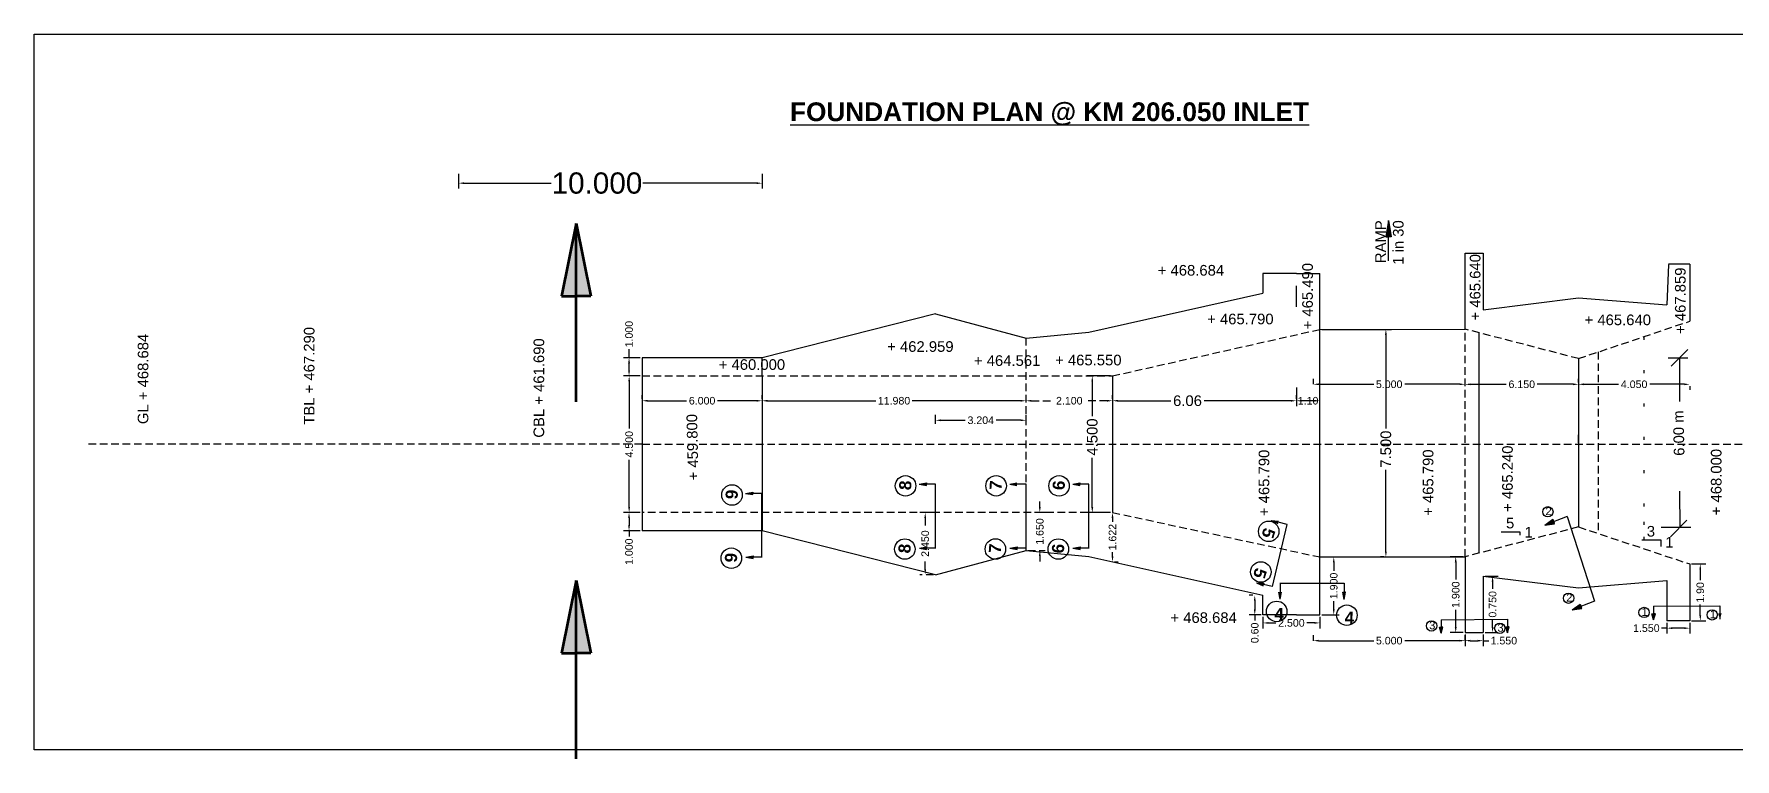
# Model space of a CAD drawing. Header units: inches. Extents: x 266 to 360, y -64 to 80.
# Drawn here: x 272 to 328.1, y 56.2 to 80 of the extents above; entities that cross this region are included whole.
import ezdxf

# ---------------------------------------------------------------- set-up
doc = ezdxf.new("R2010")
doc.units = ezdxf.units.IN
doc.header["$LTSCALE"] = 2
doc.header["$MEASUREMENT"] = 0
for name, pattern in [('ACAD_ISO07W100', [3, 0, -3]), ('DOTX2', [0.5, 0, -0.5]), ('HIDDEN2', [0.1875, 0.125, -0.0625])]:
    doc.linetypes.add(name, pattern=pattern)
doc.styles.get("Standard").update_dxf_attribs({"font": 'arial.ttf'})
doc.dimstyles.get("Standard").update_dxf_attribs({"dimtxt": 0.25, "dimasz": 0.18, "dimexe": 0.18, "dimexo": 0.0625, "dimgap": 0.09, "dimtad": 0, "dimdec": 3, "dimzin": 0, "dimdsep": 46, "dimtxsty": 'Standard', "dimcen": 0.09, "dimadec": 0, "dimazin": 0, "dimtfac": 1, "dimtdec": 3, "dimtofl": 0, "dimtmove": 0, "dimatfit": 3, "dimfxl": 1, "dimtolj": 1, "dimtzin": 0, "dimarcsym": 0})

# ---------------------------------------------------------------- blocks, each defined once
blk = doc.blocks.new('*D34')
at = {"color": 0, "lineweight": -2, "transparency": 16777216}
for p, q in [((313.633, 68.401), (313.633, 67.782)), ((307.575, 68.025), (307.575, 68.142)), ((307.755, 67.962), (309.5, 67.962)), ((313.453, 67.962), (310.591, 67.962))]:
    blk.add_line(p, q, dxfattribs=at)
at = {"color": 0, "transparency": 16777216}
for points in [[(307.755, 67.992), (307.755, 67.932), (307.575, 67.962)], [(313.453, 67.992), (313.453, 67.932), (313.633, 67.962)]]:
    blk.add_solid(points, dxfattribs=at)
at = {"layer": 'Defpoints', "color": 0, "transparency": 16777216}
for p in [(313.633, 68.464), (307.575, 67.962), (313.633, 67.962)]:
    blk.add_point(p, dxfattribs=at)
at = {"color": 0, "transparency": 16777216, "insert": (310.046, 67.962), "char_height": 0.35, "attachment_point": 5}
blk.add_mtext('\\A1;6.06', dxfattribs=at)
blk = doc.blocks.new('*D35')
at = {"color": 0, "lineweight": -2, "transparency": 16777216}
for p, q in [((314.47, 70.314), (316.764, 70.314)), ((316.584, 70.134), (316.584, 67.047)), ((316.584, 62.994), (316.584, 65.69)), ((316.522, 62.814), (316.404, 62.814))]:
    blk.add_line(p, q, dxfattribs=at)
at = {"color": 0, "transparency": 16777216}
for points in [[(316.554, 70.134), (316.614, 70.134), (316.584, 70.314)], [(316.554, 62.994), (316.614, 62.994), (316.584, 62.814)]]:
    blk.add_solid(points, dxfattribs=at)
at = {"layer": 'Defpoints', "color": 0, "transparency": 16777216}
for p in [(314.407, 70.314), (316.584, 62.814), (316.584, 62.814)]:
    blk.add_point(p, dxfattribs=at)
at = {"color": 0, "transparency": 16777216, "insert": (316.584, 66.368), "char_height": 0.35, "attachment_point": 5, "rotation": 90}
blk.add_mtext('\\A1;7.500', dxfattribs=at)
blk = doc.blocks.new('*D36')
at = {"color": 0, "lineweight": -2, "transparency": 16777216}
for p, q in [((307.513, 68.779), (306.727, 68.779)), ((306.907, 68.599), (306.907, 67.454)), ((306.907, 64.459), (306.907, 66.08)), ((307.513, 64.279), (306.727, 64.279))]:
    blk.add_line(p, q, dxfattribs=at)
at = {"color": 0, "transparency": 16777216}
for points in [[(306.877, 68.599), (306.937, 68.599), (306.907, 68.779)], [(306.877, 64.459), (306.937, 64.459), (306.907, 64.279)]]:
    blk.add_solid(points, dxfattribs=at)
at = {"layer": 'Defpoints', "color": 0, "transparency": 16777216}
for p in [(307.575, 68.779), (306.907, 64.279), (307.575, 64.279)]:
    blk.add_point(p, dxfattribs=at)
at = {"color": 0, "transparency": 16777216, "insert": (306.907, 66.767), "char_height": 0.35, "attachment_point": 5, "rotation": 90}
blk.add_mtext('\\A1;4.500', dxfattribs=at)
blk = doc.blocks.new('*D37')
at = {"color": 0, "lineweight": -2, "transparency": 16777216}
for p, q in [((286.023, 75.443), (286.023, 74.952)), ((286.203, 75.132), (289.073, 75.132)), ((295.843, 75.132), (292.091, 75.132)), ((296.023, 75.443), (296.023, 74.952))]:
    blk.add_line(p, q, dxfattribs=at)
at = {"color": 0, "transparency": 16777216}
for points in [[(286.203, 75.162), (286.203, 75.102), (286.023, 75.132)], [(295.843, 75.162), (295.843, 75.102), (296.023, 75.132)]]:
    blk.add_solid(points, dxfattribs=at)
at = {"layer": 'Defpoints', "color": 0, "transparency": 16777216}
for p in [(286.023, 75.505), (296.023, 75.505), (296.023, 75.132)]:
    blk.add_point(p, dxfattribs=at)
at = {"color": 0, "transparency": 16777216, "insert": (290.582, 75.132), "char_height": 0.7, "attachment_point": 5}
blk.add_mtext('\\A1;10.000', dxfattribs=at)
blk = doc.blocks.new('*D38')
at = {"color": 0, "lineweight": -2, "transparency": 16777216}
for p, q in [((314.193, 60.055), (314.193, 60.236)), ((314.373, 60.056), (316.182, 60.056)), ((319.013, 60.056), (317.205, 60.056)), ((319.193, 60.055), (319.193, 60.236))]:
    blk.add_line(p, q, dxfattribs=at)
at = {"color": 0, "transparency": 16777216}
for points in [[(314.373, 60.086), (314.373, 60.026), (314.193, 60.056)], [(319.013, 60.086), (319.013, 60.026), (319.193, 60.056)]]:
    blk.add_solid(points, dxfattribs=at)
at = {"layer": 'Defpoints', "color": 0, "transparency": 16777216}
for p in [(314.193, 59.992), (319.193, 60.056), (319.193, 59.992)]:
    blk.add_point(p, dxfattribs=at)
at = {"color": 0, "transparency": 16777216, "insert": (316.693, 60.056), "char_height": 0.25, "attachment_point": 5}
blk.add_mtext('\\A1;5.000', dxfattribs=at)
blk = doc.blocks.new('*D39')
at = {"color": 0, "linetype": 'ByBlock', "lineweight": -2, "transparency": 16777216}
for p, q in [((292.073, 68.025), (292.073, 68.142)), ((292.253, 67.962), (293.536, 67.962)), ((295.843, 67.962), (294.56, 67.962)), ((296.023, 68.025), (296.023, 68.142))]:
    blk.add_line(p, q, dxfattribs=at)
at = {"color": 0, "linetype": 'ByBlock', "transparency": 16777216}
for points in [[(292.253, 67.992), (292.253, 67.932), (292.073, 67.962)], [(295.843, 67.992), (295.843, 67.932), (296.023, 67.962)]]:
    blk.add_solid(points, dxfattribs=at)
at = {"layer": 'Defpoints', "color": 0, "linetype": 'ByBlock', "transparency": 16777216}
for p in [(292.073, 67.962), (296.023, 67.962), (296.023, 67.962)]:
    blk.add_point(p, dxfattribs=at)
at = {"color": 0, "linetype": 'ByBlock', "transparency": 16777216, "insert": (294.048, 67.962), "char_height": 0.25, "attachment_point": 5}
blk.add_mtext('\\A1;6.000', dxfattribs=at)
blk = doc.blocks.new('*D40')
at = {"color": 0, "linetype": 'ByBlock', "lineweight": -2, "transparency": 16777216}
for p, q in [((292.011, 68.779), (291.463, 68.779)), ((291.643, 68.599), (291.643, 67.046)), ((291.643, 64.459), (291.643, 66.013)), ((292.011, 64.279), (291.463, 64.279))]:
    blk.add_line(p, q, dxfattribs=at)
at = {"color": 0, "linetype": 'ByBlock', "transparency": 16777216}
for points in [[(291.613, 68.599), (291.673, 68.599), (291.643, 68.779)], [(291.613, 64.459), (291.673, 64.459), (291.643, 64.279)]]:
    blk.add_solid(points, dxfattribs=at)
at = {"layer": 'Defpoints', "color": 0, "linetype": 'ByBlock', "transparency": 16777216}
for p in [(291.643, 68.779), (292.073, 68.779), (292.073, 64.279)]:
    blk.add_point(p, dxfattribs=at)
at = {"color": 0, "linetype": 'ByBlock', "transparency": 16777216, "insert": (291.643, 66.529), "char_height": 0.25, "attachment_point": 5, "rotation": 90}
blk.add_mtext('\\A1;4.500', dxfattribs=at)
blk = doc.blocks.new('*D41')
at = {"color": 0, "linetype": 'ByBlock', "lineweight": -2, "transparency": 16777216}
for p, q in [((291.64, 69.379), (291.64, 69.657)), ((292.011, 69.379), (291.46, 69.379)), ((291.64, 68.959), (291.64, 69.199)), ((292.011, 68.779), (291.46, 68.779))]:
    blk.add_line(p, q, dxfattribs=at)
at = {"color": 0, "linetype": 'ByBlock', "transparency": 16777216}
for points in [[(291.61, 69.199), (291.67, 69.199), (291.64, 69.379)], [(291.61, 68.959), (291.67, 68.959), (291.64, 68.779)]]:
    blk.add_solid(points, dxfattribs=at)
at = {"layer": 'Defpoints', "color": 0, "linetype": 'ByBlock', "transparency": 16777216}
for p in [(292.073, 69.379), (291.64, 68.779), (292.073, 68.779)]:
    blk.add_point(p, dxfattribs=at)
at = {"color": 0, "linetype": 'ByBlock', "transparency": 16777216, "insert": (291.64, 70.157), "char_height": 0.25, "attachment_point": 5, "rotation": 90}
blk.add_mtext('\\A1;1.000', dxfattribs=at)
blk = doc.blocks.new('*D42')
at = {"color": 0, "linetype": 'ByBlock', "lineweight": -2, "transparency": 16777216}
for p, q in [((292.011, 64.279), (291.459, 64.279)), ((291.639, 64.099), (291.639, 63.859)), ((292.011, 63.679), (291.459, 63.679)), ((291.639, 63.679), (291.639, 63.488))]:
    blk.add_line(p, q, dxfattribs=at)
at = {"color": 0, "linetype": 'ByBlock', "transparency": 16777216}
for points in [[(291.609, 64.099), (291.669, 64.099), (291.639, 64.279)], [(291.609, 63.859), (291.669, 63.859), (291.639, 63.679)]]:
    blk.add_solid(points, dxfattribs=at)
at = {"layer": 'Defpoints', "color": 0, "linetype": 'ByBlock', "transparency": 16777216}
for p in [(291.639, 64.279), (292.073, 64.279), (292.073, 63.679)]:
    blk.add_point(p, dxfattribs=at)
at = {"color": 0, "linetype": 'ByBlock', "transparency": 16777216, "insert": (291.639, 62.988), "char_height": 0.25, "attachment_point": 5, "rotation": 90}
blk.add_mtext('\\A1;1.000', dxfattribs=at)
blk = doc.blocks.new('*D43')
at = {"color": 0, "linetype": 'ByBlock', "lineweight": -2, "transparency": 16777216}
for p, q in [((313.633, 68.025), (313.633, 68.142)), ((314.227, 67.962), (313.813, 67.962)), ((314.407, 68.008), (314.407, 68.142))]:
    blk.add_line(p, q, dxfattribs=at)
at = {"color": 0, "linetype": 'ByBlock', "transparency": 16777216}
for points in [[(313.813, 67.992), (313.813, 67.932), (313.633, 67.962)], [(314.227, 67.992), (314.227, 67.932), (314.407, 67.962)]]:
    blk.add_solid(points, dxfattribs=at)
at = {"layer": 'Defpoints', "color": 0, "linetype": 'ByBlock', "transparency": 16777216}
for p in [(313.633, 67.962), (313.633, 67.962), (314.407, 67.946)]:
    blk.add_point(p, dxfattribs=at)
at = {"color": 0, "linetype": 'ByBlock', "transparency": 16777216, "insert": (314.02, 67.962), "char_height": 0.25, "attachment_point": 5}
blk.add_mtext('\\A1;1.10', dxfattribs=at)
blk = doc.blocks.new('*D44')
at = {"color": 0, "lineweight": -2, "transparency": 16777216}
for p, q in [((296.023, 68.025), (296.023, 68.142)), ((296.203, 67.962), (299.777, 67.962)), ((304.543, 67.962), (300.97, 67.962)), ((304.723, 68.025), (304.723, 68.142))]:
    blk.add_line(p, q, dxfattribs=at)
at = {"color": 0, "transparency": 16777216}
for points in [[(296.203, 67.992), (296.203, 67.932), (296.023, 67.962)], [(304.543, 67.992), (304.543, 67.932), (304.723, 67.962)]]:
    blk.add_solid(points, dxfattribs=at)
at = {"layer": 'Defpoints', "color": 0, "transparency": 16777216}
for p in [(296.023, 67.962), (304.723, 67.962), (304.723, 67.962)]:
    blk.add_point(p, dxfattribs=at)
at = {"color": 0, "transparency": 16777216, "insert": (300.373, 67.962), "char_height": 0.25, "attachment_point": 5}
blk.add_mtext('\\A1;11.980', dxfattribs=at)
blk = doc.blocks.new('*D45')
at = {"color": 0, "linetype": 'HIDDEN2', "lineweight": -2, "transparency": 16777216}
for p, q in [((304.723, 68.025), (304.723, 68.142)), ((304.903, 67.962), (305.636, 67.962)), ((307.395, 67.962), (306.663, 67.962)), ((307.575, 68.025), (307.575, 68.142))]:
    blk.add_line(p, q, dxfattribs=at)
at = {"color": 0, "linetype": 'HIDDEN2', "transparency": 16777216}
for points in [[(304.903, 67.992), (304.903, 67.932), (304.723, 67.962)], [(307.395, 67.992), (307.395, 67.932), (307.575, 67.962)]]:
    blk.add_solid(points, dxfattribs=at)
at = {"layer": 'Defpoints', "color": 0, "linetype": 'HIDDEN2', "transparency": 16777216}
for p in [(304.723, 67.962), (307.575, 67.962), (307.575, 67.962)]:
    blk.add_point(p, dxfattribs=at)
at = {"color": 0, "linetype": 'HIDDEN2', "transparency": 16777216, "insert": (306.149, 67.962), "char_height": 0.25, "attachment_point": 5}
blk.add_mtext('\\A1;2.100', dxfattribs=at)
blk = doc.blocks.new('*D46')
at = {"color": 0, "linetype": 'HIDDEN2', "lineweight": -2, "transparency": 16777216}
for p, q in [((301.677, 64.279), (301.221, 64.279)), ((301.401, 64.099), (301.401, 63.769)), ((301.677, 62.231), (301.221, 62.231)), ((301.401, 62.411), (301.401, 62.742))]:
    blk.add_line(p, q, dxfattribs=at)
at = {"color": 0, "linetype": 'HIDDEN2', "transparency": 16777216}
for points in [[(301.371, 64.099), (301.431, 64.099), (301.401, 64.279)], [(301.371, 62.411), (301.431, 62.411), (301.401, 62.231)]]:
    blk.add_solid(points, dxfattribs=at)
at = {"layer": 'Defpoints', "color": 0, "linetype": 'HIDDEN2', "transparency": 16777216}
for p in [(301.401, 64.279), (301.74, 64.279), (301.74, 62.231)]:
    blk.add_point(p, dxfattribs=at)
at = {"color": 0, "linetype": 'HIDDEN2', "transparency": 16777216, "insert": (301.401, 63.255), "char_height": 0.25, "attachment_point": 5, "rotation": 90}
blk.add_mtext('\\A1;2.450', dxfattribs=at)
blk = doc.blocks.new('*D47')
at = {"color": 0, "linetype": 'HIDDEN2', "lineweight": -2, "transparency": 16777216}
for p, q in [((305.178, 64.459), (305.178, 64.639)), ((305.454, 64.279), (304.998, 64.279)), ((304.786, 63.029), (305.358, 63.029)), ((305.178, 62.849), (305.178, 62.669))]:
    blk.add_line(p, q, dxfattribs=at)
at = {"color": 0, "linetype": 'HIDDEN2', "transparency": 16777216}
for points in [[(305.148, 64.459), (305.208, 64.459), (305.178, 64.279)], [(305.148, 62.849), (305.208, 62.849), (305.178, 63.029)]]:
    blk.add_solid(points, dxfattribs=at)
at = {"layer": 'Defpoints', "color": 0, "linetype": 'HIDDEN2', "transparency": 16777216}
for p in [(305.178, 64.279), (305.517, 64.279), (304.723, 63.029)]:
    blk.add_point(p, dxfattribs=at)
at = {"color": 0, "linetype": 'HIDDEN2', "transparency": 16777216, "insert": (305.178, 63.654), "char_height": 0.25, "attachment_point": 5, "rotation": 90}
blk.add_mtext('\\A1;1.650', dxfattribs=at)
blk = doc.blocks.new('*D48')
at = {"color": 0, "lineweight": -2, "transparency": 16777216}
for p, q in [((314.47, 62.814), (315.046, 62.814)), ((314.866, 62.634), (314.866, 62.36)), ((314.866, 61.087), (314.866, 61.361)), ((314.47, 60.907), (315.046, 60.907))]:
    blk.add_line(p, q, dxfattribs=at)
at = {"color": 0, "transparency": 16777216}
for points in [[(314.836, 62.634), (314.896, 62.634), (314.866, 62.814)], [(314.836, 61.087), (314.896, 61.087), (314.866, 60.907)]]:
    blk.add_solid(points, dxfattribs=at)
at = {"layer": 'Defpoints', "color": 0, "transparency": 16777216}
for p in [(314.407, 62.814), (314.866, 62.814), (314.407, 60.907)]:
    blk.add_point(p, dxfattribs=at)
at = {"color": 0, "transparency": 16777216, "insert": (314.866, 61.861), "char_height": 0.25, "attachment_point": 5, "rotation": 90}
blk.add_mtext('\\A1;1.900', dxfattribs=at)
blk = doc.blocks.new('*D49')
at = {"color": 0, "lineweight": -2, "transparency": 16777216}
for p, q in [((312.201, 61.551), (312.083, 61.551)), ((312.263, 61.371), (312.263, 61.086)), ((312.471, 60.906), (312.083, 60.906)), ((312.263, 60.906), (312.263, 60.726))]:
    blk.add_line(p, q, dxfattribs=at)
at = {"color": 0, "transparency": 16777216}
for points in [[(312.233, 61.371), (312.293, 61.371), (312.263, 61.551)], [(312.233, 61.086), (312.293, 61.086), (312.263, 60.906)]]:
    blk.add_solid(points, dxfattribs=at)
at = {"layer": 'Defpoints', "color": 0, "transparency": 16777216}
for p in [(312.263, 61.551), (312.263, 61.551), (312.533, 60.906)]:
    blk.add_point(p, dxfattribs=at)
at = {"color": 0, "transparency": 16777216, "insert": (312.263, 60.312), "char_height": 0.25, "attachment_point": 5, "rotation": 90}
blk.add_mtext('\\A1;0.60', dxfattribs=at)
blk = doc.blocks.new('*D50')
at = {"color": 0, "lineweight": -2, "transparency": 16777216}
for p, q in [((307.513, 64.279), (307.395, 64.279)), ((307.575, 64.099), (307.575, 63.967)), ((307.575, 62.837), (307.575, 62.97)), ((307.638, 62.657), (307.755, 62.657))]:
    blk.add_line(p, q, dxfattribs=at)
at = {"color": 0, "transparency": 16777216}
for points in [[(307.545, 64.099), (307.605, 64.099), (307.575, 64.279)], [(307.545, 62.837), (307.605, 62.837), (307.575, 62.657)]]:
    blk.add_solid(points, dxfattribs=at)
at = {"layer": 'Defpoints', "color": 0, "transparency": 16777216}
for p in [(307.575, 64.279), (307.575, 62.657), (307.575, 62.657)]:
    blk.add_point(p, dxfattribs=at)
at = {"color": 0, "transparency": 16777216, "insert": (307.575, 63.468), "char_height": 0.25, "attachment_point": 5, "rotation": 90}
blk.add_mtext('\\A1;1.622', dxfattribs=at)
blk = doc.blocks.new('*D51')
at = {"color": 0, "lineweight": -2, "transparency": 16777216}
for p, q in [((319.131, 62.822), (318.706, 62.822)), ((318.886, 62.642), (318.886, 62.071)), ((318.886, 60.502), (318.886, 61.072)), ((319.131, 60.322), (318.706, 60.322))]:
    blk.add_line(p, q, dxfattribs=at)
at = {"color": 0, "transparency": 16777216}
for points in [[(318.856, 62.642), (318.916, 62.642), (318.886, 62.822)], [(318.856, 60.502), (318.916, 60.502), (318.886, 60.322)]]:
    blk.add_solid(points, dxfattribs=at)
at = {"layer": 'Defpoints', "color": 0, "transparency": 16777216}
for p in [(318.886, 62.822), (319.193, 62.822), (319.193, 60.322)]:
    blk.add_point(p, dxfattribs=at)
at = {"color": 0, "transparency": 16777216, "insert": (318.886, 61.572), "char_height": 0.25, "attachment_point": 5, "rotation": 90}
blk.add_mtext('\\A1;1.900', dxfattribs=at)
blk = doc.blocks.new('*D52')
at = {"color": 0, "lineweight": -2, "transparency": 16777216}
for p, q in [((319.856, 62.186), (320.281, 62.186)), ((320.101, 62.006), (320.101, 61.765)), ((320.101, 60.502), (320.101, 60.743)), ((319.856, 60.322), (320.281, 60.322))]:
    blk.add_line(p, q, dxfattribs=at)
at = {"color": 0, "transparency": 16777216}
for points in [[(320.071, 62.006), (320.131, 62.006), (320.101, 62.186)], [(320.071, 60.502), (320.131, 60.502), (320.101, 60.322)]]:
    blk.add_solid(points, dxfattribs=at)
at = {"layer": 'Defpoints', "color": 0, "transparency": 16777216}
for p in [(319.793, 62.186), (320.101, 62.186), (319.793, 60.322)]:
    blk.add_point(p, dxfattribs=at)
at = {"color": 0, "transparency": 16777216, "insert": (320.101, 61.254), "char_height": 0.25, "attachment_point": 5, "rotation": 90}
blk.add_mtext('\\A1;0.750', dxfattribs=at)
blk = doc.blocks.new('*D53')
at = {"color": 0, "lineweight": -2, "transparency": 16777216}
for p, q in [((326.661, 62.583), (327.127, 62.583)), ((326.947, 62.403), (326.947, 62.048)), ((326.947, 60.888), (326.947, 61.243)), ((326.661, 60.708), (327.127, 60.708))]:
    blk.add_line(p, q, dxfattribs=at)
at = {"color": 0, "transparency": 16777216}
for points in [[(326.917, 62.403), (326.977, 62.403), (326.947, 62.583)], [(326.917, 60.888), (326.977, 60.888), (326.947, 60.708)]]:
    blk.add_solid(points, dxfattribs=at)
at = {"layer": 'Defpoints', "color": 0, "transparency": 16777216}
for p in [(326.599, 62.583), (326.947, 62.583), (326.599, 60.708)]:
    blk.add_point(p, dxfattribs=at)
at = {"color": 0, "transparency": 16777216, "insert": (326.947, 61.646), "char_height": 0.25, "attachment_point": 5, "rotation": 90}
blk.add_mtext('\\A1;1.90', dxfattribs=at)
blk = doc.blocks.new('*D54')
at = {"color": 0, "lineweight": -2, "transparency": 16777216}
for p, q in [((314.193, 68.504), (314.193, 68.685)), ((314.373, 68.505), (316.182, 68.505)), ((319.013, 68.505), (317.205, 68.505)), ((319.193, 68.504), (319.193, 68.685))]:
    blk.add_line(p, q, dxfattribs=at)
at = {"color": 0, "transparency": 16777216}
for points in [[(314.373, 68.535), (314.373, 68.475), (314.193, 68.505)], [(319.013, 68.535), (319.013, 68.475), (319.193, 68.505)]]:
    blk.add_solid(points, dxfattribs=at)
at = {"layer": 'Defpoints', "color": 0, "transparency": 16777216}
for p in [(314.193, 68.441), (319.193, 68.505), (319.193, 68.441)]:
    blk.add_point(p, dxfattribs=at)
at = {"color": 0, "transparency": 16777216, "insert": (316.693, 68.505), "char_height": 0.25, "attachment_point": 5}
blk.add_mtext('\\A1;5.000', dxfattribs=at)
blk = doc.blocks.new('*D55')
at = {"color": 0, "lineweight": -2, "transparency": 16777216}
for p, q in [((319.193, 68.566), (319.193, 68.684)), ((319.373, 68.504), (320.551, 68.504)), ((322.753, 68.504), (321.575, 68.504)), ((322.933, 68.441), (322.933, 68.324))]:
    blk.add_line(p, q, dxfattribs=at)
at = {"color": 0, "transparency": 16777216}
for points in [[(319.373, 68.534), (319.373, 68.474), (319.193, 68.504)], [(322.753, 68.534), (322.753, 68.474), (322.933, 68.504)]]:
    blk.add_solid(points, dxfattribs=at)
at = {"layer": 'Defpoints', "color": 0, "transparency": 16777216}
for p in [(319.193, 68.504), (322.933, 68.504), (322.933, 68.504)]:
    blk.add_point(p, dxfattribs=at)
at = {"color": 0, "transparency": 16777216, "insert": (321.063, 68.504), "char_height": 0.25, "attachment_point": 5}
blk.add_mtext('\\A1;6.150', dxfattribs=at)
blk = doc.blocks.new('*D56')
at = {"color": 0, "lineweight": -2, "transparency": 16777216}
for p, q in [((322.933, 68.566), (322.933, 68.684)), ((323.113, 68.504), (324.25, 68.504)), ((326.419, 68.504), (325.282, 68.504)), ((326.599, 68.441), (326.599, 68.324))]:
    blk.add_line(p, q, dxfattribs=at)
at = {"color": 0, "transparency": 16777216}
for points in [[(323.113, 68.534), (323.113, 68.474), (322.933, 68.504)], [(326.419, 68.534), (326.419, 68.474), (326.599, 68.504)]]:
    blk.add_solid(points, dxfattribs=at)
at = {"layer": 'Defpoints', "color": 0, "transparency": 16777216}
for p in [(322.933, 68.504), (326.599, 68.504), (326.599, 68.504)]:
    blk.add_point(p, dxfattribs=at)
at = {"color": 0, "transparency": 16777216, "insert": (324.766, 68.504), "char_height": 0.25, "attachment_point": 5}
blk.add_mtext('\\A1;4.050', dxfattribs=at)
blk = doc.blocks.new('*D57')
at = {"color": 0, "lineweight": -2, "transparency": 16777216}
for p, q in [((312.533, 60.843), (312.533, 60.461)), ((312.713, 60.641), (312.957, 60.641)), ((314.227, 60.641), (313.984, 60.641)), ((314.407, 60.845), (314.407, 60.461))]:
    blk.add_line(p, q, dxfattribs=at)
at = {"color": 0, "transparency": 16777216}
for points in [[(312.713, 60.671), (312.713, 60.611), (312.533, 60.641)], [(314.227, 60.671), (314.227, 60.611), (314.407, 60.641)]]:
    blk.add_solid(points, dxfattribs=at)
at = {"layer": 'Defpoints', "color": 0, "transparency": 16777216}
for p in [(312.533, 60.906), (314.407, 60.907), (314.407, 60.641)]:
    blk.add_point(p, dxfattribs=at)
at = {"color": 0, "transparency": 16777216, "insert": (313.47, 60.641), "char_height": 0.25, "attachment_point": 5}
blk.add_mtext('\\A1;2.500', dxfattribs=at)
blk = doc.blocks.new('*D58')
at = {"color": 0, "lineweight": -2, "transparency": 16777216}
for p, q in [((319.193, 60.259), (319.193, 59.876)), ((319.373, 60.056), (319.613, 60.056)), ((319.793, 60.259), (319.793, 59.876)), ((319.793, 60.056), (319.973, 60.056))]:
    blk.add_line(p, q, dxfattribs=at)
at = {"color": 0, "transparency": 16777216}
for points in [[(319.373, 60.086), (319.373, 60.026), (319.193, 60.056)], [(319.613, 60.086), (319.613, 60.026), (319.793, 60.056)]]:
    blk.add_solid(points, dxfattribs=at)
at = {"layer": 'Defpoints', "color": 0, "transparency": 16777216}
for p in [(319.193, 60.322), (319.793, 60.322), (319.793, 60.056)]:
    blk.add_point(p, dxfattribs=at)
at = {"color": 0, "transparency": 16777216, "insert": (320.473, 60.056), "char_height": 0.25, "attachment_point": 5}
blk.add_mtext('\\A1;1.550', dxfattribs=at)
blk = doc.blocks.new('*D59')
at = {"color": 0, "lineweight": -2, "transparency": 16777216}
for p, q in [((325.849, 60.644), (325.849, 60.288)), ((326.599, 60.646), (326.599, 60.288)), ((325.849, 60.468), (325.669, 60.468)), ((326.419, 60.468), (326.029, 60.468))]:
    blk.add_line(p, q, dxfattribs=at)
at = {"color": 0, "transparency": 16777216}
for points in [[(326.029, 60.498), (326.029, 60.438), (325.849, 60.468)], [(326.419, 60.498), (326.419, 60.438), (326.599, 60.468)]]:
    blk.add_solid(points, dxfattribs=at)
at = {"layer": 'Defpoints', "color": 0, "transparency": 16777216}
for p in [(325.849, 60.707), (326.599, 60.708), (325.849, 60.468)]:
    blk.add_point(p, dxfattribs=at)
at = {"color": 0, "transparency": 16777216, "insert": (325.169, 60.468), "char_height": 0.25, "attachment_point": 5}
blk.add_mtext('\\A1;1.550', dxfattribs=at)
blk = doc.blocks.new('*D60')
at = {"color": 0, "lineweight": -2, "transparency": 16777216}
for p, q in [((301.74, 67.201), (301.74, 67.499)), ((301.92, 67.319), (302.72, 67.319)), ((304.543, 67.319), (303.743, 67.319)), ((304.723, 67.269), (304.723, 67.499))]:
    blk.add_line(p, q, dxfattribs=at)
at = {"color": 0, "transparency": 16777216}
for points in [[(301.92, 67.349), (301.92, 67.289), (301.74, 67.319)], [(304.543, 67.349), (304.543, 67.289), (304.723, 67.319)]]:
    blk.add_solid(points, dxfattribs=at)
at = {"layer": 'Defpoints', "color": 0, "transparency": 16777216}
for p in [(301.74, 67.319), (301.74, 67.139), (304.723, 67.206)]:
    blk.add_point(p, dxfattribs=at)
at = {"color": 0, "transparency": 16777216, "insert": (303.232, 67.319), "char_height": 0.25, "attachment_point": 5}
blk.add_mtext('\\A1;3.204', dxfattribs=at)

msp = doc.modelspace()

# ---------------------------------------------------------------- hatches: boundary and pattern name
at = {"lineweight": 53}
h = msp.add_hatch(color=256, dxfattribs=at)
h.paths.add_polyline_path([(289.893, 73.8039), (289.893, 71.4121), (290.375, 71.4121)])
h.paths.add_polyline_path([(289.893, 73.8039), (289.4109, 71.4121), (289.893, 71.4121)])
h = msp.add_hatch(color=256)
h.paths.add_polyline_path([(316.6745, 73.905), (316.5857, 73.3629), (316.6745, 73.3629)])
h.paths.add_polyline_path([(316.6745, 73.905), (316.6745, 73.3629), (316.7633, 73.3629)])
for points in [[(301.2024, 65.2121), (301.4405, 65.1705), (301.4405, 65.2121), (301.4405, 65.2536)], [(304.1861, 65.2135), (304.4241, 65.1719), (304.4241, 65.2135), (304.4241, 65.2551)], [(306.2608, 65.2121), (306.4988, 65.1705), (306.4988, 65.2121), (306.4988, 65.2536)], [(295.4825, 64.9115), (295.7205, 64.8699), (295.7205, 64.9115), (295.7205, 64.9531)], [(312.8048, 64.0125), (313.046, 63.997), (313.0362, 63.9566), (313.0265, 63.9162)], [(295.4885, 62.8038), (295.7268, 62.7636), (295.7265, 62.8052), (295.7263, 62.8468)], [(301.2084, 63.1044), (301.4467, 63.0641), (301.4465, 63.1057), (301.4462, 63.1473)], [(304.1921, 63.1058), (304.4304, 63.0656), (304.4301, 63.1071), (304.4299, 63.1487)], [(306.2668, 63.1044), (306.5051, 63.0641), (306.5048, 63.1057), (306.5046, 63.1473)], [(312.3158, 61.9623), (312.538, 61.8673), (312.5476, 61.9077), (312.5571, 61.9482)], [(313.1008, 61.4217), (313.0606, 61.66), (313.1022, 61.6597), (313.1438, 61.6595)], [(315.2085, 61.4157), (315.2501, 61.6537), (315.2085, 61.6537), (315.1669, 61.6537)]]:
    msp.add_hatch(color=256).paths.add_polyline_path(points)
h = msp.add_hatch(color=256)
h.paths.add_polyline_path([(322.1137, 63.9799), (322.0838, 64.0565), (321.823, 63.8665)])
h.paths.add_polyline_path([(322.1137, 63.9799), (321.823, 63.8665), (322.1436, 63.9032)])
h = msp.add_hatch(color=256, dxfattribs=at)
h.paths.add_polyline_path([(289.893, 62.0348), (289.893, 59.643), (290.375, 59.643)])
h.paths.add_polyline_path([(289.893, 62.0348), (289.4109, 59.643), (289.893, 59.643)])
h = msp.add_hatch(color=256)
h.paths.add_polyline_path([(323.017, 61.1881), (322.9871, 61.2647), (322.7262, 61.0747)])
h.paths.add_polyline_path([(323.017, 61.1881), (322.7262, 61.0747), (323.0469, 61.1114)])
h = msp.add_hatch(color=256)
h.paths.add_polyline_path([(325.4089, 60.942), (325.3514, 60.9421), (325.4086, 60.7449)])
h.paths.add_polyline_path([(325.4663, 60.9419), (325.4089, 60.942), (325.4086, 60.7449)])
h = msp.add_hatch(color=256)
h.paths.add_polyline_path([(327.5938, 60.9568), (327.5364, 60.9569), (327.5936, 60.7598)])
h.paths.add_polyline_path([(327.6513, 60.9568), (327.5938, 60.9568), (327.5936, 60.7598)])
h = msp.add_hatch(color=256)
h.paths.add_polyline_path([(318.4073, 60.4993), (318.3499, 60.4994), (318.407, 60.3023)])
h.paths.add_polyline_path([(318.4647, 60.4993), (318.4073, 60.4993), (318.407, 60.3023)])
h = msp.add_hatch(color=256)
h.paths.add_polyline_path([(320.5923, 60.5142), (320.5349, 60.5143), (320.592, 60.3171)])
h.paths.add_polyline_path([(320.6497, 60.5141), (320.5923, 60.5142), (320.592, 60.3171)])

# ---------------------------------------------------------------- linework, layer by layer
for p, q in [((289.893, 73.8039), (289.4109, 71.4121)), ((289.893, 67.9269), (289.893, 73.8039)), ((289.893, 73.8039), (290.375, 71.4121)), ((289.4109, 71.4121), (289.893, 71.4121)), ((290.375, 71.4121), (289.893, 71.4121)), ((289.893, 62.0348), (289.4109, 59.643)), ((289.893, 56.1578), (289.893, 62.0348)), ((289.893, 62.0348), (290.375, 59.643)), ((289.4109, 59.643), (289.893, 59.643)), ((290.375, 59.643), (289.893, 59.643))]:
    msp.add_line(p, q, dxfattribs=at)
for p, q in [((316.6745, 73.905), (316.5857, 73.3629)), ((316.6745, 73.905), (316.7633, 73.3629)), ((316.6745, 72.5696), (316.6745, 73.905)), ((316.5857, 73.3629), (316.6745, 73.3629)), ((316.7633, 73.3629), (316.6745, 73.3629)), ((319.1934, 70.3215), (319.1934, 72.8215)), ((319.1934, 72.8215), (319.7934, 72.8215)), ((319.7934, 72.8215), (319.7934, 70.9591)), ((325.898, 72.4532), (325.8489, 71.1222)), ((326.5989, 72.458), (325.8982, 72.458)), ((326.5989, 72.458), (326.5989, 70.583)), ((313.6334, 72.1531), (312.5334, 72.1531)), ((312.5334, 72.1531), (312.5334, 71.5078)), ((313.6327, 72.1531), (314.4075, 72.1515)), ((314.4075, 60.9074), (314.4075, 72.1515)), ((306.7981, 70.228), (312.5334, 71.5078)), ((313.6334, 71.0532), (313.6334, 71.7532)), ((319.7934, 70.9591), (322.9331, 71.3556)), ((322.9331, 71.3556), (325.8489, 71.1222)), ((301.7397, 70.828), (296.0234, 69.3795)), ((301.7397, 70.828), (304.7234, 70.0295)), ((304.7234, 70.0295), (306.7981, 70.228)), ((314.4075, 70.3141), (319.1934, 70.3215)), ((319.6434, 70.2048), (319.6434, 62.9397)), ((326.538, 69.6479), (325.9919, 69.0982)), ((292.0734, 69.3795), (292.0734, 63.6795)), ((296.0234, 69.3795), (292.0734, 69.3795)), ((296.0234, 68.7795), (296.0234, 69.3795)), ((322.9331, 69.3512), (322.9331, 63.8034)), ((325.8849, 69.373), (326.5379, 69.373)), ((326.2649, 69.373), (326.2649, 67.935)), ((296.0234, 68.7795), (296.0234, 63.6795)), ((307.5754, 68.7795), (307.5754, 64.2795)), ((322.9331, 66.5773), (322.9331, 66.8373)), ((301.2024, 65.2121), (301.4405, 65.2536)), ((301.2024, 65.2121), (301.4405, 65.1705)), ((301.4405, 65.2536), (301.4405, 65.2121)), ((301.4405, 65.1705), (301.4405, 65.2121)), ((301.7397, 65.2121), (301.4405, 65.2121)), ((301.7397, 63.1074), (301.7397, 65.2121)), ((304.1861, 65.2135), (304.4241, 65.2551)), ((304.1861, 65.2135), (304.4241, 65.1719)), ((304.7234, 65.2135), (304.4241, 65.2135)), ((304.7234, 63.1088), (304.7234, 65.2135)), ((304.7234, 64.6551), (304.7234, 65.2135)), ((304.7234, 64.6551), (304.7234, 65.2135)), ((306.2608, 65.2121), (306.4988, 65.2536)), ((306.2608, 65.2121), (306.4988, 65.1705)), ((306.4988, 65.2536), (306.4988, 65.2121)), ((306.7981, 65.2121), (306.4988, 65.2121)), ((306.4988, 65.1705), (306.4988, 65.2121)), ((306.7981, 63.1074), (306.7981, 65.2121)), ((306.7981, 64.6537), (306.7981, 65.2121)), ((295.4825, 64.9115), (295.7205, 64.9531)), ((295.4825, 64.9115), (295.7205, 64.8699)), ((295.7205, 64.9531), (295.7205, 64.9115)), ((296.0198, 64.9115), (295.7205, 64.9115)), ((295.7205, 64.8699), (295.7205, 64.9115)), ((296.0198, 62.8069), (296.0198, 64.9115)), ((326.2648, 64.9843), (326.2673, 63.7825)), ((312.8048, 64.0125), (313.046, 63.997)), ((312.8048, 64.0125), (313.0265, 63.9162)), ((313.3271, 63.8864), (313.0362, 63.9566)), ((322.5569, 64.1526), (321.823, 63.8665)), ((321.823, 63.8665), (322.0838, 64.0565)), ((322.0838, 64.0565), (322.1137, 63.9799)), ((322.1436, 63.9413), (322.1137, 64.018)), ((322.1436, 63.9032), (322.1137, 63.9799)), ((322.5569, 64.1526), (323.4601, 61.3608)), ((326.508, 64.0248), (325.9618, 63.4751)), ((296.0234, 63.6795), (292.0734, 63.6795)), ((301.7397, 62.2309), (296.0234, 63.6795)), ((313.3213, 63.8878), (312.8389, 61.8391)), ((320.3802, 63.6476), (320.9939, 63.6476)), ((320.9939, 63.6476), (320.9939, 63.5316)), ((321.823, 63.8665), (322.1436, 63.9032)), ((325.0197, 63.378), (325.6463, 63.378)), ((325.6463, 63.378), (325.6463, 63.1607)), ((325.6534, 63.7964), (326.6314, 63.7964)), ((295.4885, 62.8038), (295.7263, 62.8468)), ((295.4885, 62.8038), (295.7268, 62.7636)), ((295.7263, 62.8468), (295.7265, 62.8052)), ((296.0258, 62.8069), (295.7265, 62.8052)), ((295.7268, 62.7636), (295.7265, 62.8052)), ((301.2084, 63.1044), (301.4462, 63.1473)), ((301.2084, 63.1044), (301.4467, 63.0641)), ((301.4462, 63.1473), (301.4465, 63.1057)), ((301.7457, 63.1074), (301.4465, 63.1057)), ((301.4467, 63.0641), (301.4465, 63.1057)), ((301.7397, 62.2309), (304.7234, 63.0295)), ((304.1921, 63.1058), (304.4299, 63.1487)), ((304.1921, 63.1058), (304.4304, 63.0656)), ((304.4299, 63.1487), (304.4301, 63.1071)), ((304.7294, 63.1089), (304.4301, 63.1071)), ((304.4304, 63.0656), (304.4301, 63.1071)), ((304.7234, 63.0295), (306.7981, 62.8309)), ((306.2668, 63.1044), (306.5046, 63.1473)), ((306.2668, 63.1044), (306.5051, 63.0641)), ((306.5046, 63.1473), (306.5048, 63.1057)), ((306.8041, 63.1074), (306.5048, 63.1057)), ((306.5051, 63.0641), (306.5048, 63.1057)), ((306.7981, 62.8309), (312.5334, 61.5512)), ((314.4075, 62.8152), (319.1934, 62.8215)), ((319.1934, 62.8215), (319.1934, 60.3215)), ((326.5989, 62.5784), (326.5989, 60.708)), ((312.3158, 61.9623), (312.5571, 61.9482)), ((312.3158, 61.9623), (312.538, 61.8673)), ((312.538, 61.8673), (312.5476, 61.9077)), ((312.5571, 61.9482), (312.5476, 61.9077)), ((312.8389, 61.8391), (312.5476, 61.9077)), ((313.1039, 61.959), (313.1022, 61.6597)), ((313.1039, 61.953), (315.2085, 61.953)), ((315.2085, 61.953), (315.2085, 61.6537)), ((319.7934, 62.1863), (322.9331, 61.8009)), ((319.7934, 62.1863), (319.7934, 60.3215)), ((322.9331, 61.8009), (325.8489, 62.0422)), ((325.8489, 62.0422), (325.8489, 60.7069)), ((312.5334, 60.9059), (312.5334, 61.5512)), ((313.1008, 61.4217), (313.0606, 61.66)), ((313.1008, 61.4217), (313.1438, 61.6595)), ((315.1669, 61.6537), (315.2085, 61.6537)), ((315.2085, 61.4157), (315.1669, 61.6537)), ((315.2501, 61.6537), (315.2085, 61.6537)), ((315.2085, 61.4157), (315.2501, 61.6537)), ((323.4601, 61.3608), (322.7262, 61.0747)), ((322.7262, 61.0747), (322.9871, 61.2647)), ((322.7262, 61.0747), (323.0469, 61.1114)), ((322.9871, 61.2647), (323.017, 61.1881)), ((323.0469, 61.1114), (323.017, 61.1881)), ((325.4092, 61.1904), (325.4086, 60.7449)), ((325.4092, 61.1904), (327.5942, 61.2052)), ((327.5942, 61.2052), (327.5936, 60.7598)), ((313.6334, 60.9059), (312.5334, 60.9059)), ((313.6327, 60.9059), (314.4075, 60.9074)), ((318.4077, 60.7477), (318.407, 60.3023)), ((318.4077, 60.7477), (320.5926, 60.7626)), ((320.5926, 60.7626), (320.592, 60.3171)), ((325.3514, 60.9421), (325.4089, 60.942)), ((325.4086, 60.7449), (325.3514, 60.9421)), ((325.4086, 60.7449), (325.4663, 60.9419)), ((325.4663, 60.9419), (325.4089, 60.942)), ((326.5989, 60.708), (325.8489, 60.7069)), ((318.407, 60.3023), (318.3499, 60.4994)), ((318.3499, 60.4994), (318.4073, 60.4993)), ((318.407, 60.3023), (318.4647, 60.4993)), ((318.4647, 60.4993), (318.4073, 60.4993)), ((319.1934, 60.3215), (319.7934, 60.3215)), ((320.5349, 60.5143), (320.5923, 60.5142)), ((320.592, 60.3171), (320.5349, 60.5143)), ((320.592, 60.3171), (320.6497, 60.5141)), ((320.6497, 60.5141), (320.5923, 60.5142))]:
    msp.add_line(p, q)
at = {"linetype": 'HIDDEN2'}
for p, q in [((307.5754, 68.7795), (314.4075, 70.3141)), ((322.9331, 69.3512), (319.1934, 70.3215)), ((319.1934, 62.8215), (319.1934, 70.3215)), ((322.9331, 69.3512), (326.5989, 70.583)), ((304.7234, 63.0295), (304.7234, 70.0295)), ((323.5831, 69.5696), (323.5831, 63.587)), ((292.0734, 68.7795), (307.5754, 68.7795)), ((292.0736, 66.5295), (273.7845, 66.5295)), ((292.0736, 66.5295), (330.4269, 66.5295)), ((307.5129, 64.2795), (292.0734, 64.2795)), ((307.5756, 64.281), (314.4075, 62.8138)), ((322.9331, 63.8034), (319.1934, 62.8215)), ((322.9331, 63.8034), (326.5989, 62.583))]:
    msp.add_line(p, q, dxfattribs=at)
at = {"linetype": 'ACAD_ISO07W100'}
msp.add_line((325.0831, 70.0737), (325.0831, 63.0877), dxfattribs=at)
at = {"linetype": 'DOTX2'}
msp.add_line((325.0831, 70.0737), (325.0831, 63.0877), dxfattribs=at)
msp.add_lwpolyline([(331.5912, 56.4557), (272.0279, 56.4557), (272.0279, 80.0474), (331.5912, 80.0474)], close=True)
for centre, radius in [((295.0337, 64.858), 0.3381), ((300.7536, 65.1585), 0.3381), ((303.7373, 65.16), 0.3381), ((305.812, 65.1585), 0.3381), ((321.9221, 64.3041), 0.1703), ((312.723, 63.6583), 0.3381), ((300.7307, 63.0748), 0.3381), ((303.7143, 63.0762), 0.3381), ((305.789, 63.0748), 0.3381), ((295.0107, 62.7743), 0.3381), ((312.4627, 62.3206), 0.3381), ((312.9851, 61.0195), 0.3381), ((315.2997, 60.8956), 0.3381), ((322.6069, 61.4566), 0.1703), ((325.092, 60.9853), 0.1703), ((318.0904, 60.5426), 0.1703), ((320.3386, 60.4641), 0.1703), ((327.3402, 60.9068), 0.1703)]:
    msp.add_circle(centre, radius)

# ---------------------------------------------------------------- texts
for s, insert, char_height, width, attachment_point in [('{\\fArial|b1|i0|c0|p34;\\LFOUNDATION PLAN @ KM 206.050 INLET}', (296.9453, 77.7948), 0.618201, 18.799063, 1), ('{\\fArial|b0|i0|c0|p34;+ 468.684}', (311.2528, 72.4374), 0.35, 2.321667, 3), ('+ 465.790', (312.8827, 70.8316), 0.35, 2.321667, 3), ('+ 465.640', (325.3219, 70.8032), 0.35, 2.321667, 3), ('+ 462.959', (302.3363, 69.9242), 0.35, 2.321667, 3), ('+ 460.000', (296.7837, 69.3304), 0.35, 2.321667, 3), ('+ 464.561', (305.1956, 69.4611), 0.35, 2.321667, 3), ('+ 465.550', (307.8716, 69.4783), 0.35, 2.321667, 3), ('{\\fArial|b0|i0|c0|p34;5}', (320.5441, 64.1063), 0.35, 1.210848, 1), ('{\\fArial|b0|i0|c0|p34;2}', (321.8432, 64.455), 0.2625, 0.987026, 1), ('{\\fArial|b0|i0|c0|p34;1}', (321.1531, 63.8043), 0.35, 1.210848, 1), ('{\\fArial|b0|i0|c0|p34;3}', (325.1836, 63.8367), 0.35, 1.210848, 1), ('{\\fArial|b0|i0|c0|p34;1}', (325.7926, 63.4756), 0.35, 1.210848, 1), ('{\\fArial|b0|i0|c0|p34;2}', (322.528, 61.6075), 0.2625, 0.987026, 1), ('{\\fArial|b0|i0|c0|p34;1}', (325.0131, 61.1362), 0.2625, 0.987026, 1), ('{\\fArial|b0|i0|c0|p34;+ 468.684}', (311.6707, 60.9913), 0.35, 2.321667, 3), ('{\\fArial|b0|i0|c0|p34;3}', (318.0115, 60.6936), 0.2625, 0.987026, 1), ('{\\fArial|b0|i0|c0|p34;3}', (320.2597, 60.6151), 0.2625, 0.987026, 1), ('{\\fArial|b0|i0|c0|p34;1}', (327.2613, 61.0577), 0.2625, 0.987026, 1)]:
    msp.add_mtext(s, dxfattribs=dict(insert=insert, char_height=char_height, width=width, attachment_point=attachment_point))
for s, insert, char_height, width, attachment_point, rotation in [('{\\fArial|b0|i0|c0|p34;RAMP \\P1 in 30}', (316.2332, 73.9109), 0.35, 5.297155, 3, 90), ('+ 465.490', (313.827, 72.5024), 0.35, 2.321667, 3, 90), ('+ 465.640', (319.3508, 72.7957), 0.35, 2.321667, 3, 90), ('+ 467.859', (326.1126, 72.3523), 0.35, 2.321667, 3, 90), ('{\\fArial|b0|i0|c0|p34;GL + 468.684}', (275.4466, 70.1696), 0.35, 5.297155, 3, 90), ('{\\fArial|b0|i0|c0|p34;TBL + 467.290}', (280.9218, 70.3941), 0.35, 5.297155, 3, 90), ('{\\fArial|b0|i0|c0|p34;CBL + 461.690}', (288.4923, 70.0202), 0.35, 5.297155, 3, 90), ('+ 459.800', (293.5301, 67.5214), 0.35, 6.701919, 3, 91.34193), ('{\\fArial|b0|i0|c0|p34;6.00 m}', (326.0415, 67.6386), 0.35, 2.658773, 3, 91.34193), ('+ 465.790', (312.3915, 66.3495), 0.35, 2.818191, 3, 90), ('+ 465.790', (317.8, 66.3577), 0.35, 2.499218, 3, 90), ('+ 465.240', (320.416, 66.4865), 0.35, 2.160074, 3, 90), ('+ 468.000', (327.2959, 66.376), 0.35, 5.297155, 3, 90), ('{\\fArial|b1|i0|c0|p34;8}', (300.532, 65.0364), 0.4, 0.388256, 1, 85.71077), ('{\\fArial|b1|i0|c0|p34;7}', (303.5157, 65.0378), 0.4, 0.388256, 1, 85.71077), ('{\\fArial|b1|i0|c0|p34;6}', (305.5904, 65.0364), 0.4, 0.388256, 1, 85.71077), ('{\\fArial|b1|i0|c0|p34;9}', (294.8121, 64.7358), 0.4, 0.388256, 1, 85.71077), ('{\\fArial|b1|i0|c0|p34;5}', (312.5649, 63.8074), 0.4, 0.33061, 7, 252.83361), ('{\\fArial|b1|i0|c0|p34;9}', (294.7891, 62.6521), 0.4, 0.388256, 1, 85.71077), ('{\\fArial|b1|i0|c0|p34;8}', (300.5091, 62.9526), 0.4, 0.388256, 1, 85.71077), ('{\\fArial|b1|i0|c0|p34;7}', (303.4927, 62.9541), 0.4, 0.388256, 1, 85.71077), ('{\\fArial|b1|i0|c0|p34;6}', (305.5674, 62.9526), 0.4, 0.388256, 1, 85.71077), ('{\\fArial|b1|i0|c0|p34;5}', (312.2851, 62.4846), 0.4, 0.33061, 7, 252.83361), ('{\\fArial|b1|i0|c0|p34;4}', (312.9085, 60.7408), 0.4, 0.33061, 7, 359.06463), ('{\\fArial|b1|i0|c0|p34;4}', (315.2231, 60.6169), 0.4, 0.33061, 7, 359.06463)]:
    msp.add_mtext(s, dxfattribs=dict(insert=insert, char_height=char_height, width=width, attachment_point=attachment_point, rotation=rotation))

# ---------------------------------------------------------------- dimensions: what is measured, and where the dimension line sits
for base, p1, p2, override, picture, middle in [((296.0234, 75.1319), (286.0234, 75.5054), (296.0234, 75.5054), {"dimtxt": 0.7}, '*D37', (290.5818, 75.1319)), ((313.6326, 67.9623), (307.5754, 67.9623), (313.6326, 68.4636), {"dimtxt": 0.35, "dimdec": 2}, '*D34', (310.0458, 67.9623))]:
    dim = msp.add_linear_dim(base=base, p1=p1, p2=p2, dimstyle='Standard', override=override)
    dim.commit()
    dim.dimension.update_dxf_attribs({"geometry": picture, "text_midpoint": middle, "dimtype": 160})
at = {"linetype": 'ByBlock'}
for base, p1, p2, picture, middle in [((291.6398, 68.7795), (292.0734, 69.3795), (292.0734, 68.7795), '*D41', (291.6398, 70.1568)), ((291.6391, 64.2795), (292.0734, 63.6795), (292.0734, 64.2795), '*D42', (291.6391, 62.9881))]:
    dim = msp.add_linear_dim(base=base, p1=p1, p2=p2, angle=90, text='1.000', dimstyle='Standard', dxfattribs=at)
    dim.commit()
    dim.dimension.update_dxf_attribs({"geometry": picture, "text_midpoint": middle, "dimtype": 160})
for base, p1, p2, picture, middle in [((316.5842, 62.8138), (314.4075, 70.3138), (316.5842, 62.8138), '*D35', (316.5842, 66.3682)), ((306.9075, 64.2795), (307.5754, 68.7795), (307.5754, 64.2795), '*D36', (306.9075, 66.7673))]:
    dim = msp.add_linear_dim(base=base, p1=p1, p2=p2, angle=90, dimstyle='Standard', override={"dimtxt": 0.35})
    dim.commit()
    dim.dimension.update_dxf_attribs({"geometry": picture, "text_midpoint": middle, "dimtype": 160})
dim = msp.add_linear_dim(base=(291.6426, 68.7795), p1=(292.0734, 64.2795), p2=(292.0734, 68.7795), angle=90, dimstyle='Standard', dxfattribs=at)
dim.commit()
dim.dimension.update_dxf_attribs({"geometry": '*D40', "text_midpoint": (291.6426, 66.5295)})
for base, p1, p2, picture, middle in [((319.1934, 68.5047), (314.1934, 68.4413), (319.1934, 68.4413), '*D54', (316.6934, 68.5047)), ((319.1934, 60.0559), (314.1934, 59.9924), (319.1934, 59.9924), '*D38', (316.6934, 60.0559))]:
    dim = msp.add_linear_dim(base=base, p1=p1, p2=p2, dimstyle='Standard')
    dim.commit()
    dim.dimension.update_dxf_attribs({"geometry": picture, "text_midpoint": middle})
for base, p1, p2, text, picture, middle in [((322.9331, 68.5038), (319.1934, 68.5038), (322.9331, 68.5038), '6.150', '*D55', (321.0632, 68.5038)), ((326.5989, 68.5038), (322.9331, 68.5038), (326.5989, 68.5038), '4.050', '*D56', (324.766, 68.5038)), ((304.7234, 67.9623), (296.0234, 67.9623), (304.7234, 67.9623), '11.980', '*D44', (300.3734, 67.9623)), ((301.7397, 67.3189), (304.7234, 67.206), (301.7397, 67.1389), '3.204', '*D60', (303.2315, 67.3189)), ((314.4075, 60.6411), (312.5334, 60.9059), (314.4075, 60.9074), '2.500', '*D57', (313.4704, 60.6411)), ((325.8489, 60.4679), (326.5989, 60.708), (325.8489, 60.7069), '1.550', '*D59', (325.1692, 60.4679)), ((319.7934, 60.0559), (319.1934, 60.3215), (319.7934, 60.3215), '1.550', '*D58', (320.473, 60.0559))]:
    dim = msp.add_linear_dim(base=base, p1=p1, p2=p2, text=text, dimstyle='Standard')
    dim.commit()
    dim.dimension.update_dxf_attribs({"geometry": picture, "text_midpoint": middle})
dim = msp.add_linear_dim(base=(296.0234, 67.9623), p1=(292.0734, 67.9623), p2=(296.0234, 67.9623), text='6.000', dimstyle='Standard', dxfattribs=at)
dim.commit()
dim.dimension.update_dxf_attribs({"geometry": '*D39', "text_midpoint": (294.0484, 67.9623)})
at = {"linetype": 'HIDDEN2'}
dim = msp.add_linear_dim(base=(307.5754, 67.9623), p1=(304.7234, 67.9623), p2=(307.5754, 67.9623), text='2.100', dimstyle='Standard', dxfattribs=at)
dim.commit()
dim.dimension.update_dxf_attribs({"geometry": '*D45', "text_midpoint": (306.1494, 67.9623)})
at = {"linetype": 'ByBlock'}
dim = msp.add_linear_dim(base=(313.6326, 67.9623), p1=(314.4075, 67.9455), p2=(313.6326, 67.9623), text='1.10', dimstyle='Standard', dxfattribs=at)
dim.commit()
dim.dimension.update_dxf_attribs({"geometry": '*D43', "text_midpoint": (314.02, 67.9623), "dimtype": 160})
at = {"linetype": 'HIDDEN2'}
for base, p1, p2, text, picture, middle in [((305.1777, 64.2795), (304.7234, 63.0295), (305.5168, 64.2795), '1.650', '*D47', (305.1777, 63.6545)), ((301.4005, 64.2795), (301.7397, 62.2309), (301.7397, 64.2795), '2.450', '*D46', (301.4005, 63.2552))]:
    dim = msp.add_linear_dim(base=base, p1=p1, p2=p2, angle=90, text=text, dimstyle='Standard', dxfattribs=at)
    dim.commit()
    dim.dimension.update_dxf_attribs({"geometry": picture, "text_midpoint": middle})
dim = msp.add_linear_dim(base=(307.5754, 62.6575), p1=(307.5754, 64.2795), p2=(307.5754, 62.6575), angle=90, dimstyle='Standard')
dim.commit()
dim.dimension.update_dxf_attribs({"geometry": '*D50', "text_midpoint": (307.5754, 63.4685)})
for base, p1, p2, text, picture, middle in [((314.8656, 62.8138), (314.4075, 60.9074), (314.4075, 62.8138), '1.900', '*D48', (314.8656, 61.8606)), ((318.8865, 62.8215), (319.1934, 60.3215), (319.1934, 62.8215), '1.900', '*D51', (318.8865, 61.5715)), ((326.9472, 62.583), (326.5989, 60.708), (326.5989, 62.583), '1.90', '*D53', (326.9472, 61.6455)), ((320.1008, 62.1863), (319.7934, 60.3215), (319.7934, 62.1863), '0.750', '*D52', (320.1008, 61.2539))]:
    dim = msp.add_linear_dim(base=base, p1=p1, p2=p2, angle=90, text=text, dimstyle='Standard')
    dim.commit()
    dim.dimension.update_dxf_attribs({"geometry": picture, "text_midpoint": middle})
dim = msp.add_linear_dim(base=(312.2634, 61.5512), p1=(312.5334, 60.9059), p2=(312.2634, 61.5512), angle=90, text='0.60', dimstyle='Standard')
dim.commit()
dim.dimension.update_dxf_attribs({"geometry": '*D49', "text_midpoint": (312.2634, 60.3116), "dimtype": 160})

doc.saveas('drawing.dxf')
